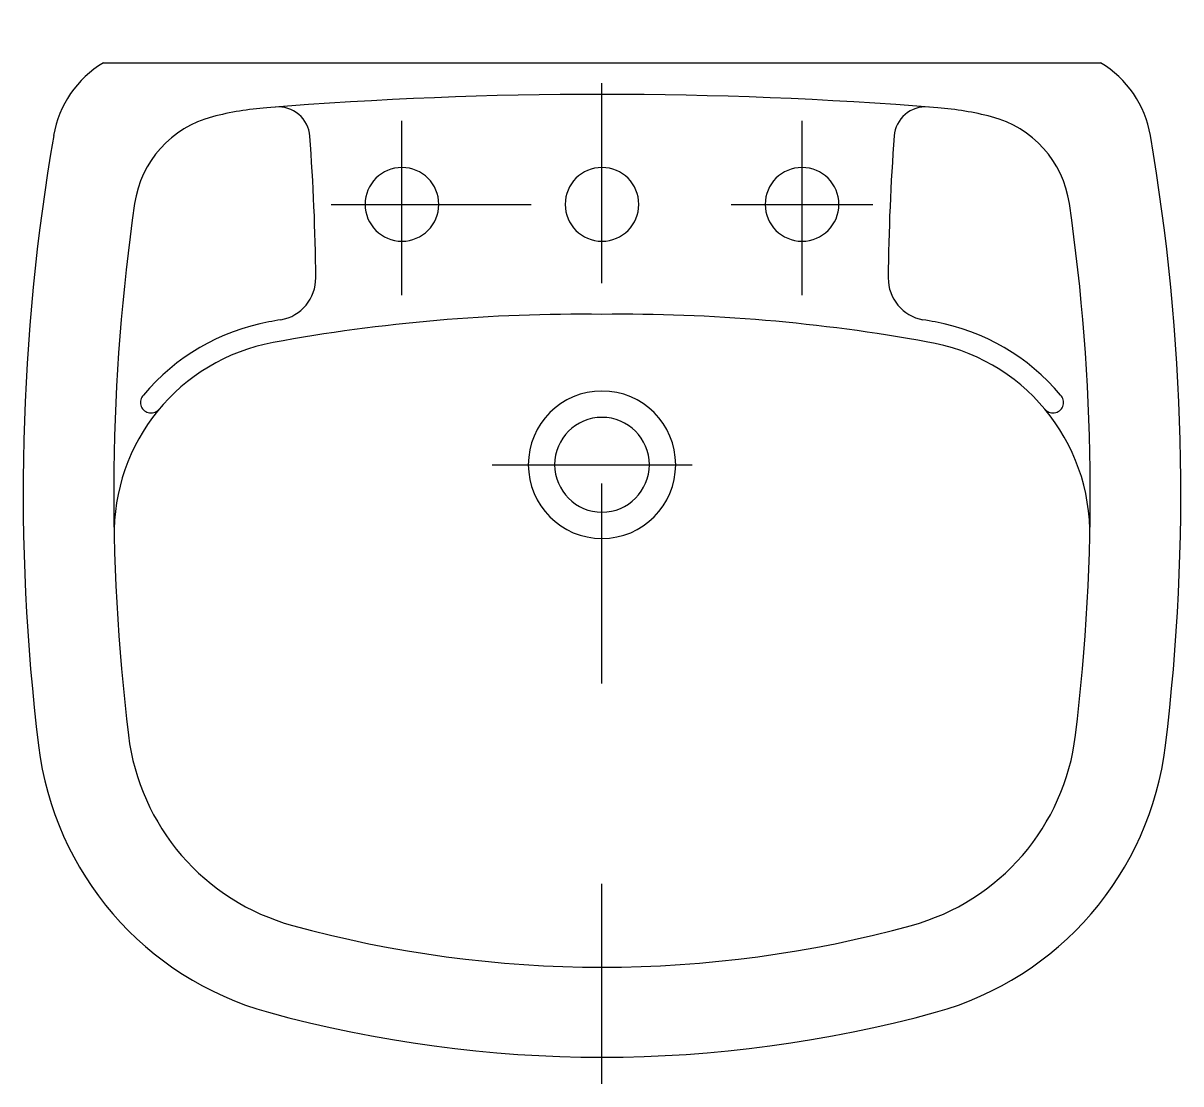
# Model space of a CAD drawing. Extents: x -969.776 to -969.198, y 909.006 to 909.536.
import ezdxf

# ---------------------------------------------------------------- set-up
doc = ezdxf.new("R2010")
doc.units = 0
doc.header["$LTSCALE"] = 0.2
doc.header["$MEASUREMENT"] = 0
for name, pattern in [('AXES', [0.54, 0.3, -0.08, 0.08, -0.08]), ('CACHE', [0.24, 0.12, -0.12]), ('CONTINU', [0])]:
    doc.linetypes.add(name, pattern=pattern)
doc.layers.get('0').update_dxf_attribs({"linetype": 'CONTINUOUS'})
doc.layers.add('DECA_EIXOS', color=5, linetype='AXES')

msp = doc.modelspace()

# ---------------------------------------------------------------- linework, layer by layer
at = {"linetype": 'CONTINU'}
msp.add_line((-969.73607, 909.51656), (-969.2377, 909.51656), dxfattribs=at)
for centre, radius, start, end in [((-969.70911, 909.47136), 0.05263, 120.8123, 170.24277), ((-969.26466, 909.47136), 0.05263, 9.7573, 59.18782), ((-969.48689, 907.39816), 2.10262, 85.42203, 94.57192), ((-969.64225, 909.33686), 0.15771, 94.44999, 104.42989), ((-969.64865, 909.47876), 0.01574, 4.18159, 94.97594), ((-969.32515, 909.47878), 0.01573, 85.33164, 175.42614), ((-969.33156, 909.33667), 0.15789, 75.5761, 85.46181), ((-969.66844, 909.43862), 0.05263, 104.42346, 171.7382), ((-969.30534, 909.43862), 0.05263, 8.26144, 75.57598), ((-970.68119, 909.40019), 1.05127, 0.48904, 4.34892), ((-968.29362, 909.40022), 1.05024, 175.64185, 179.51737), ((-969.48689, 909.44582), 0.01842, 90, 270), ((-969.48689, 909.44582), 0.01842, 270, 90), ((-968.72673, 909.30189), 1.00421, 171.73883, 186.94159), ((-970.24704, 909.30189), 1.00421, 353.05849, 8.26125), ((-969.65101, 909.40889), 0.02105, 279.87745, 0.73624), ((-969.32277, 909.40889), 0.02105, 179.51324, 259.93958), ((-969.49662, 908.53907), 0.85184, 89.34594, 100.46477), ((-969.47723, 908.53827), 0.85263, 79.64909, 90.64934), ((-969.63388, 909.28149), 0.10737, 100.46842, 139.96537), ((-969.49822, 908.54751), 0.85377, 100.06268, 100.47101), ((-969.47527, 908.549), 0.85226, 79.53003, 79.94359), ((-969.3399, 909.28148), 0.10737, 40.03428, 79.53127), ((-969.63387, 909.28148), 0.09684, 100.38775, 181.40062), ((-969.3399, 909.28148), 0.09684, 358.63076, 81.03043), ((-969.71235, 909.34684), 0.00526, 135.17913, 315.43871), ((-969.48689, 909.31572), 0.03684, 90, 270), ((-969.48689, 909.31572), 0.03684, 270, 90), ((-969.26143, 909.34684), 0.00526, 224.56311, 44.80595), ((-969.48689, 909.31572), 0.02368, 90, 270), ((-969.48689, 909.31572), 0.02368, 270, 90), ((-969.61181, 909.19443), 0.1579, 186.92243, 254.64338), ((-969.61178, 909.19414), 0.11263, 186.94131, 254.65684), ((-969.362, 909.19414), 0.11263, 285.34298, 353.0587), ((-969.48689, 909.64932), 0.58464, 254.65709, 285.34287), ((-969.48689, 909.64932), 0.62963, 254.6435, 285.35652)]:
    msp.add_arc(centre, radius, start, end, dxfattribs=at)
at = {"linetype": 'CONTINUOUS'}
for centre, radius, start, end in [((-968.72675, 909.30205), 1.04947, 170.22203, 186.93113), ((-970.24702, 909.30205), 1.04947, 353.06731, 9.77798), ((-969.36196, 909.19443), 0.1579, 285.35652, 353.06731)]:
    msp.add_arc(centre, radius, start, end, dxfattribs=at)
at = {"linetype": 'CACHE'}
for centre, start, end in [((-969.58689, 909.44582), 90, 270), ((-969.58689, 909.44582), 270, 90), ((-969.38689, 909.44582), 90, 270), ((-969.38689, 909.44582), 270, 90)]:
    msp.add_arc(centre, 0.01842, start, end, dxfattribs=at)
at = {"layer": 'DECA_EIXOS'}
for p, q in [((-969.48689, 909.00639), (-969.48689, 909.53635)), ((-969.58689, 909.40052), (-969.58689, 909.4876)), ((-969.38689, 909.40052), (-969.38689, 909.4876)), ((-969.62232, 909.44582), (-969.35146, 909.44582)), ((-969.54186, 909.31572), (-969.43411, 909.31572))]:
    msp.add_line(p, q, dxfattribs=at)

doc.saveas('drawing.dxf')
